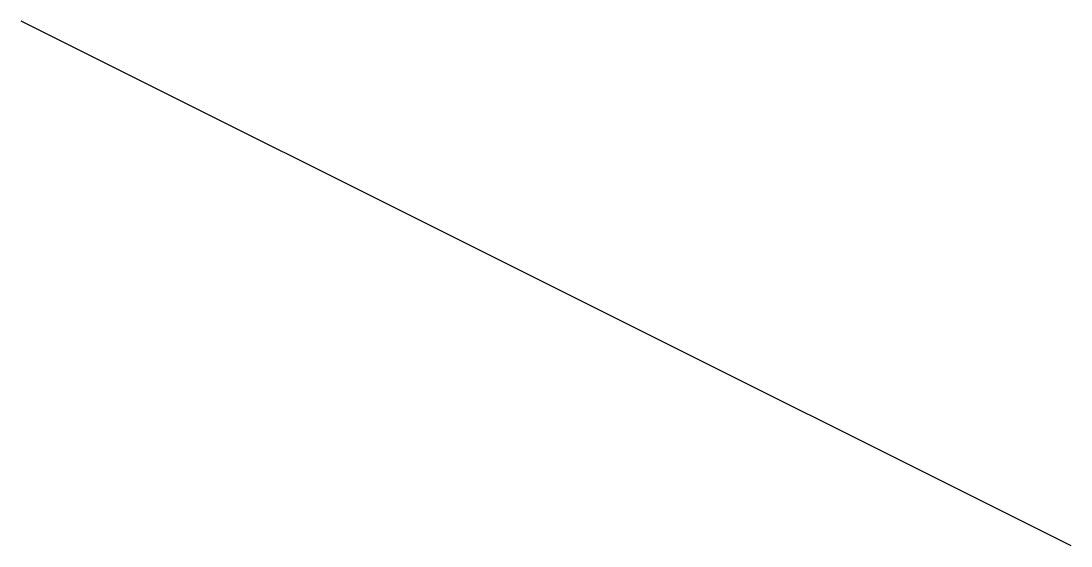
# Model space of a CAD drawing. Extents: x -8 to 4, y 22 to 28.
import ezdxf

# ---------------------------------------------------------------- set-up
doc = ezdxf.new("R2010")
doc.units = 0
doc.layers.get('0').update_dxf_attribs({"linetype": 'CONTINUOUS'})

# ---------------------------------------------------------------- blocks, each defined once
blk = doc.blocks.new('INSERT_CONTROL')
blk.add_line((1, 2, 3), (4, 6, 9))

msp = doc.modelspace()

# ---------------------------------------------------------------- block references
at = {"xscale": 2, "yscale": 3, "zscale": 4, "rotation": 90}
msp.add_blockref('INSERT_CONTROL', (10, 20, 30), dxfattribs=at)

doc.saveas('drawing.dxf')
